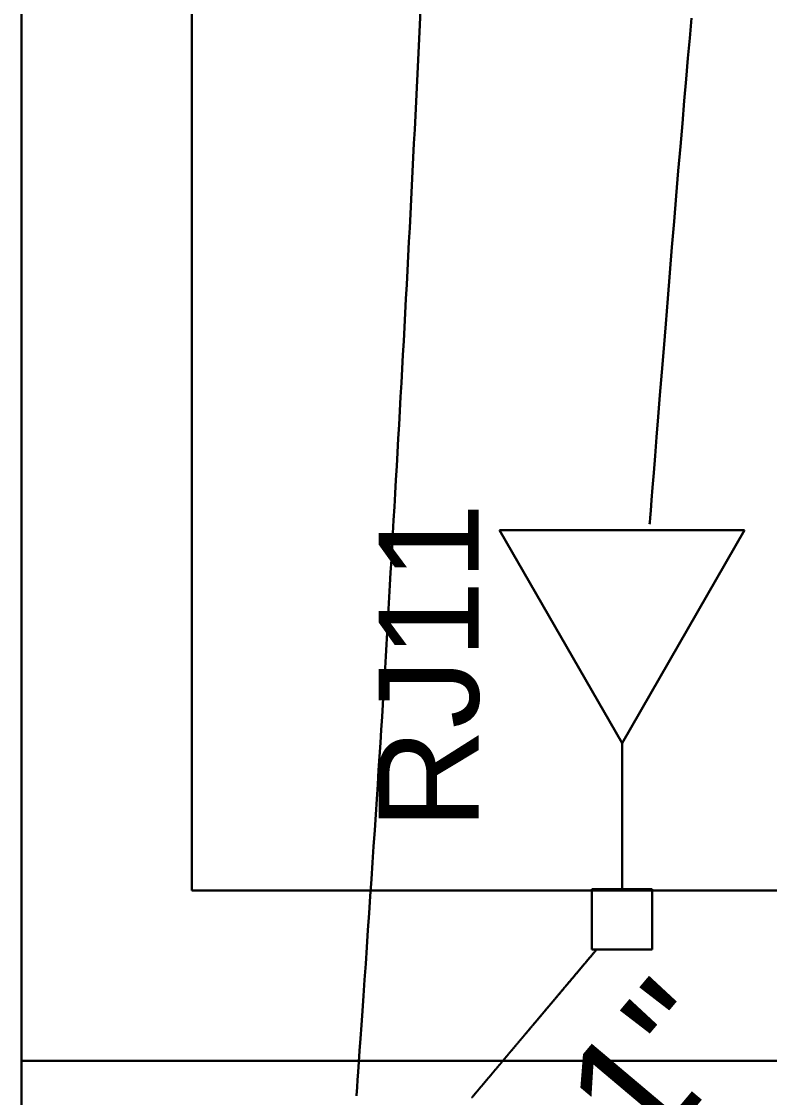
# Model space of a CAD drawing. Header units: millimetres. Extents: x 0 to 55.3, y 20.8 to 61.4.
# Drawn here: x 8.6 to 9.259, y 30.692 to 31.639 of the extents above; entities that cross this region are included whole.
import ezdxf

# ---------------------------------------------------------------- set-up
doc = ezdxf.new("R2010")
doc.units = ezdxf.units.MM
doc.linetypes.add('Dashed', pattern=[0.75, 0.5, -0.25])
for name, color, linetype, lineweight in [('ARQ_-_ALV_5', 1, 'Continuous', 30), ('ARQ_-_CALÇADA', 1, 'Continuous', 30), ('EL-Condutos', 4, 'Continuous', 30), ('P-SIMBOL', 3, 'Continuous', 30), ('TE-Condutos', 3, 'Continuous', 30), ('TE-Textos_condutos', 7, 'Continuous', 20), ('TE-Textos_pontos', 2, 'Continuous', 30)]:
    doc.layers.add(name, color=color, linetype=linetype, lineweight=lineweight)
doc.styles.add('Arial', font='Arial')

msp = doc.modelspace()

# ---------------------------------------------------------------- linework, layer by layer
at = {"layer": 'ARQ_-_ALV_5'}
for p, q in [((8.750002, 30.874499), (8.750002, 36.825499)), ((8.600002, 30.724499), (8.600002, 33.875499)), ((9.550002, 30.874499), (8.750002, 30.874499)), ((9.550002, 30.724499), (8.600002, 30.724499))]:
    msp.add_line(p, q, dxfattribs=at)
at = {"layer": 'ARQ_-_CALÇADA', "flags": 128}
msp.add_lwpolyline([(14.850002, 33.325499), (14.000002, 33.325499), (14.000002, 30.224499), (8.600002, 30.224499), (8.600002, 30.724499)], dxfattribs=at)
at = {"layer": 'EL-Condutos', "linetype": 'Dashed', "ltscale": 7, "flags": 128}
msp.add_lwpolyline([(8.895008, 30.693685), (8.895073, 30.694612), (8.895262, 30.697314), (8.895567, 30.701672), (8.895979, 30.707565), (8.896489, 30.714874), (8.897089, 30.72348), (8.89777, 30.733264), (8.898524, 30.744105), (8.899342, 30.755885), (8.900215, 30.768483), (8.901134, 30.781781), (8.902092, 30.795659), (8.90308, 30.809996), (8.904088, 30.824675), (8.905109, 30.839575), (8.906133, 30.854577), (8.907153, 30.869561), (8.908159, 30.884408), (8.909143, 30.898999), (8.910096, 30.913213), (8.911054, 30.927595), (8.911972, 30.941468), (8.912851, 30.954866), (8.913695, 30.967823), (8.914506, 30.980374), (8.915286, 30.992553), (8.916038, 31.004394), (8.916764, 31.015932), (8.917467, 31.027201), (8.91815, 31.038235), (8.918815, 31.049069), (8.919464, 31.059737), (8.9201, 31.070274), (8.920726, 31.080713), (8.921343, 31.091089), (8.921955, 31.101436), (8.922564, 31.11179), (8.923173, 31.122183), (8.923783, 31.132651), (8.924398, 31.143227), (8.925045, 31.154377), (8.925699, 31.165672), (8.926359, 31.177103), (8.927024, 31.188659), (8.927695, 31.200331), (8.928369, 31.212109), (8.929047, 31.223983), (8.929728, 31.235944), (8.930411, 31.247981), (8.931095, 31.260085), (8.93178, 31.272247), (8.932465, 31.284456), (8.93315, 31.296702), (8.933833, 31.308977), (8.934514, 31.321269), (8.935192, 31.33357), (8.935867, 31.345869), (8.936538, 31.358157), (8.937204, 31.370424), (8.937865, 31.38266), (8.938542, 31.395279), (8.939213, 31.407856), (8.939878, 31.420396), (8.940537, 31.432901), (8.94119, 31.445374), (8.941837, 31.457816), (8.94248, 31.470232), (8.943117, 31.482624), (8.943749, 31.494994), (8.944377, 31.507346), (8.945, 31.519681), (8.94562, 31.532004), (8.946235, 31.544316), (8.946846, 31.556621), (8.947454, 31.568921), (8.948058, 31.581218), (8.94866, 31.593517), (8.949258, 31.605818), (8.949854, 31.618126), (8.950447, 31.630443), (8.951055, 31.64313), (8.951661, 31.655829), (8.952264, 31.668539), (8.952865, 31.681259), (8.953463, 31.693988), (8.954058, 31.706725), (8.954651, 31.71947), (8.955241, 31.732222), (8.955828, 31.744981), (8.956413, 31.757745), (8.956995, 31.770513), (8.957573, 31.783285), (8.958149, 31.79606), (8.958722, 31.808838), (8.959292, 31.821617), (8.959859, 31.834397), (8.960423, 31.847177), (8.960983, 31.859956), (8.961541, 31.872734), (8.962095, 31.885509), (8.962659, 31.89859), (8.96322, 31.911668), (8.963777, 31.924742), (8.964331, 31.937815), (8.964882, 31.950885), (8.96543, 31.963952), (8.965974, 31.977018), (8.966515, 31.990082), (8.967052, 32.003144), (8.967587, 32.016205), (8.968118, 32.029265), (8.968646, 32.042325), (8.969171, 32.055383), (8.969693, 32.068441), (8.970211, 32.081498), (8.970727, 32.094556), (8.97124, 32.107614), (8.971749, 32.120672), (8.972256, 32.133731), (8.97276, 32.14679), (8.97327, 32.160105), (8.973778, 32.173422), (8.974282, 32.186739), (8.974783, 32.200057), (8.975281, 32.213376), (8.975777, 32.226696), (8.976269, 32.240017), (8.976758, 32.253338), (8.977244, 32.266659), (8.977727, 32.279982), (8.978207, 32.293304), (8.978684, 32.306627), (8.979158, 32.319951), (8.979629, 32.333274), (8.980097, 32.346598), (8.980562, 32.359922), (8.981024, 32.373246), (8.981483, 32.38657), (8.981939, 32.399894), (8.982392, 32.413218), (8.982848, 32.426744), (8.983302, 32.44027), (8.983752, 32.453795), (8.9842, 32.467321), (8.984644, 32.480846), (8.985085, 32.494372), (8.985523, 32.507897), (8.985958, 32.521422), (8.98639, 32.534947), (8.986819, 32.548472), (8.987245, 32.561997), (8.987668, 32.575523), (8.988088, 32.589048), (8.988504, 32.602573), (8.988918, 32.616098), (8.989329, 32.629624), (8.989737, 32.643149), (8.990141, 32.656675), (8.990543, 32.6702), (8.990941, 32.683726), (8.991341, 32.697401), (8.991738, 32.711076), (8.992132, 32.724751), (8.992523, 32.738426), (8.992911, 32.752102), (8.993295, 32.765777), (8.993677, 32.779453), (8.994056, 32.793129), (8.994431, 32.806805), (8.994804, 32.820481), (8.995173, 32.834157), (8.995539, 32.847833), (8.995903, 32.861509), (8.996263, 32.875186), (8.99662, 32.888862), (8.996974, 32.902539), (8.997325, 32.916216), (8.997673, 32.929892), (8.998018, 32.943569), (8.99836, 32.957246), (8.998701, 32.971019), (8.99904, 32.984791), (8.999375, 32.998564), (8.999707, 33.012337), (9.000036, 33.02611), (9.000361, 33.039882), (9.000684, 33.053655), (9.001004, 33.067428), (9.00132, 33.081202), (9.001634, 33.094975), (9.001944, 33.108748), (9.002251, 33.122521), (9.002556, 33.136294), (9.002857, 33.150068), (9.003155, 33.163841), (9.00345, 33.177615), (9.003741, 33.191388), (9.00403, 33.205162), (9.004316, 33.218936), (9.004598, 33.23271), (9.004878, 33.246526), (9.005155, 33.260343), (9.005429, 33.274159), (9.0057, 33.287976), (9.005968, 33.301792), (9.006233, 33.315609), (9.006494, 33.329426), (9.006753, 33.343243), (9.007008, 33.35706), (9.00726, 33.370877), (9.007509, 33.384694), (9.007754, 33.398511), (9.007997, 33.412328), (9.008236, 33.426145), (9.008473, 33.439963), (9.008706, 33.45378), (9.008936, 33.467597), (9.009162, 33.481415), (9.009386, 33.495232), (9.009606, 33.50905), (9.009823, 33.522857), (9.010037, 33.536664), (9.010248, 33.550471), (9.010455, 33.564278), (9.010659, 33.578085), (9.01086, 33.591892), (9.011058, 33.6057), (9.011253, 33.619507), (9.011444, 33.633314), (9.011632, 33.647122), (9.011817, 33.660929), (9.011999, 33.674737), (9.012177, 33.688544), (9.012353, 33.702352), (9.012524, 33.71616), (9.012693, 33.729967), (9.012858, 33.743775), (9.013021, 33.757583), (9.013179, 33.77139), (9.013335, 33.785198), (9.013486, 33.798942), (9.013635, 33.812687), (9.01378, 33.826431), (9.013921, 33.840175), (9.01406, 33.853919), (9.014195, 33.867664), (9.014327, 33.881408), (9.014455, 33.895153), (9.01458, 33.908897), (9.014702, 33.922641), (9.014821, 33.936386), (9.014936, 33.95013), (9.015048, 33.963875), (9.015156, 33.97762), (9.015261, 33.991364), (9.015363, 34.005109), (9.015461, 34.018853), (9.015556, 34.032598), (9.015647, 34.046343), (9.015735, 34.060088), (9.015819, 34.073716), (9.015899, 34.087344), (9.015977, 34.100972), (9.01605, 34.1146), (9.016121, 34.128228), (9.016187, 34.141856), (9.016251, 34.155484), (9.016311, 34.169112), (9.016367, 34.18274), (9.01642, 34.196368), (9.01647, 34.209996), (9.016516, 34.223624), (9.016558, 34.237253), (9.016598, 34.250881), (9.016633, 34.264509), (9.016665, 34.278137), (9.016693, 34.291765), (9.016718, 34.305393), (9.01674, 34.319022), (9.016757, 34.33265), (9.016771, 34.346108), (9.016782, 34.359567), (9.016789, 34.373025), (9.016792, 34.386484), (9.016792, 34.399942), (9.016788, 34.4134), (9.016781, 34.426859), (9.01677, 34.440317), (9.016755, 34.453776), (9.016737, 34.467234), (9.016715, 34.480692), (9.01669, 34.494151), (9.016661, 34.507609), (9.016628, 34.521068), (9.016591, 34.534526), (9.016551, 34.547984), (9.016507, 34.561443), (9.016459, 34.574901), (9.016408, 34.588359), (9.016352, 34.601818), (9.016294, 34.615053), (9.016233, 34.628288), (9.016167, 34.641524), (9.016098, 34.654759), (9.016025, 34.667995), (9.015948, 34.68123), (9.015868, 34.694466), (9.015784, 34.707701), (9.015696, 34.720936), (9.015604, 34.734171), (9.015508, 34.747407), (9.015409, 34.760642), (9.015305, 34.773877), (9.015198, 34.787112), (9.015087, 34.800347), (9.014971, 34.813583), (9.014852, 34.826818), (9.014729, 34.840053), (9.014602, 34.853288), (9.014471, 34.866523), (9.014339, 34.879482), (9.014203, 34.892441), (9.014062, 34.9054), (9.013919, 34.918359), (9.013771, 34.931318), (9.013619, 34.944277), (9.013463, 34.957236), (9.013303, 34.970195), (9.013139, 34.983154), (9.012971, 34.996113), (9.012799, 35.009072), (9.012623, 35.02203), (9.012443, 35.034989), (9.012258, 35.047947), (9.01207, 35.060906), (9.011877, 35.073864), (9.01168, 35.086823), (9.011479, 35.099781), (9.011273, 35.112739), (9.011064, 35.125698), (9.010855, 35.138327), (9.010642, 35.150957), (9.010426, 35.163586), (9.010205, 35.176216), (9.009979, 35.188845), (9.00975, 35.201474), (9.009516, 35.214103), (9.009279, 35.226732), (9.009036, 35.239361), (9.00879, 35.25199), (9.008539, 35.264619), (9.008284, 35.277248), (9.008024, 35.289877), (9.00776, 35.302505), (9.007492, 35.315134), (9.007219, 35.327762), (9.006941, 35.34039), (9.006659, 35.353018), (9.006372, 35.365646), (9.006081, 35.378274), (9.005794, 35.390521), (9.005503, 35.402768), (9.005207, 35.415014), (9.004907, 35.427261), (9.004603, 35.439507), (9.004293, 35.451753), (9.00398, 35.463999), (9.003662, 35.476245), (9.003339, 35.488491), (9.003011, 35.500736), (9.002679, 35.512982), (9.002342, 35.525227), (9.002001, 35.537473), (9.001654, 35.549718), (9.001303, 35.561963), (9.000947, 35.574208), (9.000586, 35.586452), (9.00022, 35.598697), (8.99985, 35.610941), (8.999474, 35.623186), (8.999107, 35.634996), (8.998735, 35.646806), (8.998358, 35.658617), (8.997977, 35.670427), (8.997591, 35.682236), (8.9972, 35.694046), (8.996804, 35.705856), (8.996403, 35.717665), (8.995997, 35.729474), (8.995586, 35.741283), (8.99517, 35.753092), (8.994749, 35.764901), (8.994323, 35.776709), (8.993892, 35.788518), (8.993455, 35.800326), (8.993014, 35.812134), (8.992567, 35.823941), (8.992114, 35.835749), (8.991656, 35.847556), (8.991193, 35.859363), (8.990744, 35.870684), (8.990289, 35.882005), (8.98983, 35.893326), (8.989365, 35.904646), (8.988896, 35.915966), (8.98842, 35.927286), (8.98794, 35.938606), (8.987454, 35.949925), (8.986963, 35.961244), (8.986466, 35.972563), (8.985964, 35.983882), (8.985457, 35.995201), (8.984943, 36.006519), (8.984424, 36.017837), (8.9839, 36.029155), (8.983369, 36.040472), (8.982833, 36.051789), (8.982291, 36.063106), (8.981743, 36.074423), (8.981189, 36.08574), (8.980656, 36.096518), (8.980117, 36.107296), (8.979573, 36.118074), (8.979023, 36.128852), (8.978467, 36.139629), (8.977906, 36.150406), (8.977339, 36.161183), (8.976766, 36.171959), (8.976187, 36.182735), (8.975602, 36.193511), (8.975011, 36.204286), (8.974414, 36.215061), (8.973811, 36.225836), (8.973202, 36.23661), (8.972586, 36.247384), (8.971965, 36.258158), (8.971336, 36.268931), (8.970702, 36.279703), (8.97006, 36.290475), (8.969413, 36.301247), (8.968794, 36.311429), (8.96817, 36.321611), (8.967539, 36.331792), (8.966903, 36.341973), (8.96626, 36.352153), (8.96561, 36.362334), (8.964955, 36.372513), (8.964293, 36.382693), (8.963624, 36.392872), (8.962949, 36.40305), (8.962267, 36.413228), (8.961578, 36.423406), (8.960883, 36.433584), (8.96018, 36.443761), (8.95947, 36.453938), (8.958754, 36.464115), (8.95803, 36.474291), (8.957299, 36.484467), (8.95656, 36.494642), (8.955814, 36.504818), (8.955108, 36.514353), (8.954396, 36.523887), (8.953677, 36.533422), (8.952951, 36.542956), (8.952218, 36.552489), (8.951478, 36.562022), (8.950731, 36.571554), (8.949977, 36.581085), (8.949215, 36.590616), (8.948447, 36.600146), (8.947671, 36.609675), (8.946888, 36.619203), (8.946097, 36.628729), (8.945298, 36.638255), (8.944492, 36.64778), (8.943679, 36.657303), (8.942857, 36.666826), (8.942028, 36.676346), (8.94119, 36.685866), (8.940345, 36.695384), (8.939553, 36.704211), (8.938755, 36.713037), (8.937949, 36.721862), (8.937136, 36.730687), (8.936315, 36.73951), (8.935486, 36.748333), (8.934649, 36.757156), (8.933804, 36.765978), (8.93295, 36.7748), (8.932088, 36.783622), (8.931217, 36.792445), (8.930337, 36.801267), (8.929448, 36.81009), (8.92855, 36.818914), (8.927642, 36.827738), (8.926725, 36.836564), (8.925798, 36.84539), (8.92486, 36.854218), (8.923913, 36.863047), (8.922955, 36.871877), (8.922068, 36.87997), (8.921173, 36.888064), (8.920268, 36.896159), (8.919355, 36.904252), (8.918433, 36.912345), (8.917503, 36.920436), (8.916564, 36.928526), (8.915616, 36.936612), (8.91466, 36.944696), (8.913695, 36.952775), (8.912723, 36.96085), (8.911741, 36.96892), (8.910752, 36.976985), (8.909754, 36.985043), (8.908748, 36.993095), (8.907733, 37.001139), (8.906711, 37.009175), (8.905681, 37.017203), (8.904642, 37.025222), (8.903596, 37.033231), (8.902644, 37.040453), (8.901685, 37.047669), (8.900718, 37.054879), (8.899741, 37.062087), (8.898755, 37.069293), (8.897759, 37.076499), (8.896751, 37.083707), (8.89573, 37.090919), (8.894696, 37.098137), (8.893649, 37.105361), (8.892586, 37.112595), (8.891508, 37.119839), (8.890413, 37.127095), (8.889301, 37.134365), (8.888171, 37.141651), (8.887021, 37.148954), (8.885852, 37.156277), (8.884662, 37.163621), (8.883451, 37.170987), (8.882217, 37.178377), (8.881105, 37.184946), (8.879976, 37.191531), (8.878832, 37.198124), (8.877675, 37.204721), (8.876507, 37.211317), (8.875329, 37.217905), (8.874143, 37.22448), (8.872951, 37.231037), (8.871754, 37.237569), (8.870554, 37.244072), (8.869353, 37.25054), (8.868153, 37.256967), (8.866954, 37.263348), (8.86576, 37.269676), (8.864571, 37.275948), (8.863389, 37.282156), (8.862217, 37.288296), (8.861055, 37.294361), (8.859905, 37.300347), (8.85877, 37.306248), (8.857799, 37.311283), (8.856834, 37.316266), (8.855868, 37.321214), (8.854894, 37.326143), (8.853908, 37.33107), (8.852901, 37.33601), (8.851869, 37.34098), (8.850804, 37.345997), (8.849701, 37.351077), (8.848552, 37.356236), (8.847352, 37.36149), (8.846095, 37.366856), (8.844774, 37.372351), (8.843382, 37.377989), (8.841914, 37.383789), (8.840363, 37.389766), (8.838723, 37.395937), (8.836988, 37.402318), (8.835151, 37.408925), (8.833205, 37.415775), (8.83149, 37.421706), (8.829711, 37.427772), (8.827884, 37.433926), (8.826026, 37.440119), (8.824153, 37.446304), (8.822282, 37.452434), (8.82043, 37.458462), (8.818612, 37.464339), (8.816844, 37.470019), (8.815145, 37.475454), (8.813529, 37.480596), (8.812014, 37.485399), (8.810615, 37.489814), (8.80935, 37.493795), (8.808234, 37.497293), (8.807284, 37.500262), (8.806517, 37.502653), (8.805948, 37.50442), (8.805595, 37.505515), (8.805474, 37.505891)], dxfattribs=at)
at = {"layer": 'P-SIMBOL'}
for p, q in [((9.020802, 31.191549), (9.236802, 31.191549)), ((9.128802, 31.004049), (9.020802, 31.191549)), ((9.236802, 31.191549), (9.128802, 31.004049)), ((9.128802, 30.875549), (9.128802, 31.004049)), ((9.102302, 30.875549), (9.155302, 30.875549)), ((9.102302, 30.822549), (9.102302, 30.875549)), ((9.155302, 30.875549), (9.155302, 30.822549)), ((9.155302, 30.822549), (9.102302, 30.822549))]:
    msp.add_line(p, q, dxfattribs=at)
at = {"layer": 'TE-Condutos', "linetype": 'Continuous', "flags": 128}
msp.add_lwpolyline([(9.153113, 31.196895), (9.153224, 31.198306), (9.15355, 31.202416), (9.154076, 31.209042), (9.154789, 31.218001), (9.155674, 31.229111), (9.156717, 31.242187), (9.157906, 31.257048), (9.159225, 31.27351), (9.160661, 31.291391), (9.1622, 31.310507), (9.163829, 31.330675), (9.165533, 31.351712), (9.167298, 31.373436), (9.16911, 31.395663), (9.170957, 31.418211), (9.172823, 31.440896), (9.174694, 31.463535), (9.176558, 31.485946), (9.1784, 31.507945), (9.180206, 31.52935), (9.181947, 31.549796), (9.183642, 31.569529), (9.185297, 31.588598), (9.186913, 31.607051), (9.188496, 31.624936), (9.190048, 31.642302)], dxfattribs=at)
at = {"layer": 'TE-Condutos', "linetype": 'Dashed', "flags": 128}
msp.add_lwpolyline([(8.996701, 30.692249), (8.996714, 30.692265), (8.996752, 30.692309), (8.996812, 30.69238), (8.996893, 30.692476), (8.996993, 30.692596), (8.997112, 30.692737), (8.997247, 30.692896), (8.997396, 30.693073), (8.997558, 30.693266), (8.997731, 30.693471), (8.997914, 30.693688), (8.998104, 30.693914), (8.998301, 30.694148), (8.998503, 30.694387), (8.998707, 30.69463), (8.998913, 30.694874), (8.999118, 30.695118), (8.999321, 30.695359), (8.999521, 30.695596), (8.999715, 30.695826), (8.999902, 30.696047), (9.000082, 30.696261), (9.000256, 30.696468), (9.000424, 30.696668), (9.000587, 30.696861), (9.000746, 30.697049), (9.0009, 30.697232), (9.00105, 30.697411), (9.001197, 30.697585), (9.001341, 30.697756), (9.001483, 30.697924), (9.001622, 30.698089), (9.00176, 30.698252), (9.001896, 30.698414), (9.002032, 30.698575), (9.002167, 30.698736), (9.002302, 30.698896), (9.002438, 30.699058), (9.002575, 30.69922), (9.002713, 30.699384), (9.002853, 30.69955), (9.002995, 30.699718), (9.003138, 30.699888), (9.003282, 30.700059), (9.003428, 30.700233), (9.003575, 30.700407), (9.003724, 30.700583), (9.003873, 30.700761), (9.004023, 30.700939), (9.004174, 30.701118), (9.004326, 30.701298), (9.004478, 30.701479), (9.004631, 30.70166), (9.004784, 30.701842), (9.004937, 30.702024), (9.005091, 30.702206), (9.005244, 30.702388), (9.005397, 30.70257), (9.00555, 30.702751), (9.005703, 30.702932), (9.005855, 30.703113), (9.006006, 30.703292), (9.006157, 30.703472), (9.006308, 30.703651), (9.006458, 30.703829), (9.006608, 30.704007), (9.006758, 30.704185), (9.006907, 30.704362), (9.007056, 30.704539), (9.007205, 30.704716), (9.007354, 30.704892), (9.007503, 30.705068), (9.007651, 30.705245), (9.0078, 30.705421), (9.007948, 30.705597), (9.008096, 30.705773), (9.008244, 30.705949), (9.008393, 30.706125), (9.008541, 30.706301), (9.00869, 30.706477), (9.008839, 30.706654), (9.008987, 30.706831), (9.009137, 30.707008), (9.009286, 30.707185), (9.009435, 30.707362), (9.009584, 30.707539), (9.009734, 30.707716), (9.009883, 30.707894), (9.010033, 30.708071), (9.010183, 30.708249), (9.010332, 30.708427), (9.010482, 30.708604), (9.010632, 30.708782), (9.010782, 30.70896), (9.010931, 30.709138), (9.011081, 30.709316), (9.011231, 30.709493), (9.011381, 30.709671), (9.011531, 30.709849), (9.01168, 30.710027), (9.011831, 30.710205), (9.011981, 30.710383), (9.012131, 30.710562), (9.012281, 30.71074), (9.012431, 30.710918), (9.012581, 30.711096), (9.012731, 30.711274), (9.012881, 30.711452), (9.013031, 30.71163), (9.013181, 30.711808), (9.013331, 30.711986), (9.013481, 30.712164), (9.013631, 30.712342), (9.013781, 30.71252), (9.013931, 30.712698), (9.014081, 30.712876), (9.014231, 30.713054), (9.014381, 30.713232), (9.014531, 30.71341), (9.014681, 30.713588), (9.014832, 30.713767), (9.014983, 30.713946), (9.015134, 30.714125), (9.015285, 30.714304), (9.015435, 30.714483), (9.015586, 30.714662), (9.015737, 30.714842), (9.015888, 30.715021), (9.016039, 30.7152), (9.01619, 30.715379), (9.016341, 30.715558), (9.016492, 30.715737), (9.016642, 30.715916), (9.016793, 30.716095), (9.016944, 30.716274), (9.017095, 30.716453), (9.017246, 30.716632), (9.017397, 30.716811), (9.017548, 30.716991), (9.017699, 30.71717), (9.017851, 30.71735), (9.018003, 30.71753), (9.018155, 30.717711), (9.018307, 30.717891), (9.018459, 30.718072), (9.018611, 30.718252), (9.018763, 30.718433), (9.018915, 30.718613), (9.019067, 30.718794), (9.019219, 30.718974), (9.019371, 30.719154), (9.019523, 30.719335), (9.019675, 30.719515), (9.019827, 30.719696), (9.019979, 30.719876), (9.020131, 30.720056), (9.020283, 30.720237), (9.020435, 30.720417), (9.020587, 30.720598), (9.020739, 30.720778), (9.020892, 30.72096), (9.021046, 30.721142), (9.021199, 30.721325), (9.021353, 30.721507), (9.021506, 30.721689), (9.02166, 30.721871), (9.021813, 30.722053), (9.021967, 30.722235), (9.02212, 30.722418), (9.022274, 30.7226), (9.022427, 30.722782), (9.022581, 30.722964), (9.022734, 30.723146), (9.022888, 30.723329), (9.023041, 30.723511), (9.023195, 30.723693), (9.023348, 30.723875), (9.023502, 30.724057), (9.023655, 30.724239), (9.023809, 30.724422), (9.023964, 30.724606), (9.024119, 30.72479), (9.024274, 30.724974), (9.02443, 30.725159), (9.024585, 30.725343), (9.02474, 30.725527), (9.024896, 30.725712), (9.025051, 30.725896), (9.025206, 30.72608), (9.025361, 30.726264), (9.025517, 30.726449), (9.025672, 30.726633), (9.025827, 30.726817), (9.025982, 30.727002), (9.026138, 30.727186), (9.026293, 30.72737), (9.026448, 30.727554), (9.026603, 30.727739), (9.026759, 30.727923), (9.026914, 30.728107), (9.027071, 30.728294), (9.027229, 30.728481), (9.027386, 30.728668), (9.027543, 30.728854), (9.027701, 30.729041), (9.027858, 30.729228), (9.028016, 30.729415), (9.028173, 30.729602), (9.02833, 30.729788), (9.028488, 30.729975), (9.028645, 30.730162), (9.028802, 30.730349), (9.02896, 30.730536), (9.029117, 30.730722), (9.029275, 30.730909), (9.029432, 30.731096), (9.029589, 30.731283), (9.029747, 30.731469), (9.029904, 30.731656), (9.030061, 30.731843), (9.030221, 30.732033), (9.030381, 30.732222), (9.030541, 30.732412), (9.030701, 30.732602), (9.03086, 30.732791), (9.03102, 30.732981), (9.03118, 30.733171), (9.03134, 30.73336), (9.0315, 30.73355), (9.031659, 30.73374), (9.031819, 30.733929), (9.031979, 30.734119), (9.032139, 30.734309), (9.032299, 30.734498), (9.032458, 30.734688), (9.032618, 30.734878), (9.032778, 30.735067), (9.032938, 30.735257), (9.033097, 30.735447), (9.033257, 30.735636), (9.03342, 30.735829), (9.033582, 30.736022), (9.033745, 30.736215), (9.033907, 30.736408), (9.03407, 30.736601), (9.034232, 30.736794), (9.034395, 30.736987), (9.034558, 30.73718), (9.03472, 30.737373), (9.034883, 30.737565), (9.035045, 30.737758), (9.035208, 30.737951), (9.03537, 30.738144), (9.035533, 30.738337), (9.035695, 30.73853), (9.035858, 30.738723), (9.03602, 30.738916), (9.036183, 30.739109), (9.036345, 30.739302), (9.036508, 30.739495), (9.036674, 30.739691), (9.036839, 30.739888), (9.037005, 30.740084), (9.03717, 30.740281), (9.037336, 30.740477), (9.037501, 30.740674), (9.037667, 30.740871), (9.037833, 30.741067), (9.037998, 30.741264), (9.038164, 30.74146), (9.038329, 30.741657), (9.038495, 30.741853), (9.038661, 30.74205), (9.038826, 30.742246), (9.038992, 30.742443), (9.039157, 30.742639), (9.039323, 30.742836), (9.039489, 30.743033), (9.039654, 30.743229), (9.03982, 30.743426), (9.039989, 30.743626), (9.040158, 30.743827), (9.040327, 30.744027), (9.040496, 30.744228), (9.040665, 30.744428), (9.040834, 30.744629), (9.041003, 30.74483), (9.041172, 30.74503), (9.04134, 30.745231), (9.041509, 30.745431), (9.041678, 30.745632), (9.041847, 30.745832), (9.042016, 30.746033), (9.042185, 30.746234), (9.042354, 30.746434), (9.042523, 30.746635), (9.042692, 30.746835), (9.042861, 30.747036), (9.04303, 30.747236), (9.043199, 30.747437), (9.043372, 30.747642), (9.043544, 30.747847), (9.043717, 30.748052), (9.04389, 30.748257), (9.044062, 30.748462), (9.044235, 30.748667), (9.044408, 30.748872), (9.04458, 30.749076), (9.044753, 30.749281), (9.044926, 30.749486), (9.045098, 30.749691), (9.045271, 30.749896), (9.045444, 30.750101), (9.045616, 30.750306), (9.045789, 30.750511), (9.045962, 30.750716), (9.046134, 30.750921), (9.046307, 30.751126), (9.04648, 30.751331), (9.046652, 30.751536), (9.046829, 30.751746), (9.047006, 30.751955), (9.047183, 30.752165), (9.047359, 30.752375), (9.047536, 30.752584), (9.047713, 30.752794), (9.047889, 30.753004), (9.048066, 30.753214), (9.048243, 30.753423), (9.048419, 30.753633), (9.048596, 30.753843), (9.048773, 30.754052), (9.048949, 30.754262), (9.049126, 30.754472), (9.049303, 30.754682), (9.049479, 30.754891), (9.049656, 30.755101), (9.049833, 30.755311), (9.050009, 30.755521), (9.050186, 30.75573), (9.050367, 30.755945), (9.050548, 30.75616), (9.050729, 30.756375), (9.05091, 30.75659), (9.051091, 30.756805), (9.051272, 30.757019), (9.051453, 30.757234), (9.051634, 30.757449), (9.051815, 30.757664), (9.051996, 30.757879), (9.052177, 30.758094), (9.052358, 30.758309), (9.052539, 30.758523), (9.05272, 30.758738), (9.052901, 30.758953), (9.053082, 30.759168), (9.053263, 30.759383), (9.053444, 30.759598), (9.053625, 30.759813), (9.053806, 30.760027), (9.053992, 30.760248), (9.054178, 30.760468), (9.054363, 30.760689), (9.054549, 30.760909), (9.054735, 30.761129), (9.05492, 30.76135), (9.055106, 30.76157), (9.055292, 30.761791), (9.055477, 30.762011), (9.055663, 30.762231), (9.055849, 30.762452), (9.056034, 30.762672), (9.05622, 30.762893), (9.056406, 30.763113), (9.056591, 30.763333), (9.056777, 30.763554), (9.056963, 30.763774), (9.057148, 30.763994), (9.057334, 30.764215), (9.05752, 30.764435), (9.05771, 30.764662), (9.057901, 30.764888), (9.058092, 30.765114), (9.058282, 30.76534), (9.058473, 30.765567), (9.058664, 30.765793), (9.058854, 30.766019), (9.059045, 30.766246), (9.059235, 30.766472), (9.059426, 30.766698), (9.059617, 30.766924), (9.059807, 30.767151), (9.059998, 30.767377), (9.060189, 30.767603), (9.060379, 30.76783), (9.06057, 30.768056), (9.060761, 30.768282), (9.060951, 30.768508), (9.061142, 30.768735), (9.061333, 30.768961), (9.061528, 30.769194), (9.061724, 30.769426), (9.06192, 30.769659), (9.062116, 30.769891), (9.062312, 30.770124), (9.062508, 30.770356), (9.062704, 30.770589), (9.0629, 30.770822), (9.063096, 30.771054), (9.063292, 30.771287), (9.063488, 30.771519), (9.063684, 30.771752), (9.06388, 30.771984), (9.064076, 30.772217), (9.064271, 30.77245), (9.064467, 30.772682), (9.064663, 30.772915), (9.064859, 30.773147), (9.065055, 30.77338), (9.065251, 30.773612), (9.065453, 30.773852), (9.065654, 30.774091), (9.065856, 30.77433), (9.066057, 30.774569), (9.066259, 30.774809), (9.06646, 30.775048), (9.066662, 30.775287), (9.066863, 30.775526), (9.067065, 30.775765), (9.067266, 30.776005), (9.067468, 30.776244), (9.06767, 30.776483), (9.067871, 30.776722), (9.068073, 30.776962), (9.068274, 30.777201), (9.068476, 30.77744), (9.068677, 30.777679), (9.068879, 30.777918), (9.06908, 30.778158), (9.069282, 30.778397), (9.069489, 30.778643), (9.069697, 30.778889), (9.069904, 30.779136), (9.070112, 30.779382), (9.070319, 30.779628), (9.070527, 30.779874), (9.070734, 30.780121), (9.070941, 30.780367), (9.071149, 30.780613), (9.071356, 30.780859), (9.071564, 30.781106), (9.071771, 30.781352), (9.071979, 30.781598), (9.072186, 30.781845), (9.072394, 30.782091), (9.072601, 30.782337), (9.072809, 30.782583), (9.073016, 30.78283), (9.073224, 30.783076), (9.073431, 30.783322), (9.073645, 30.783576), (9.073859, 30.78383), (9.074072, 30.784083), (9.074286, 30.784337), (9.0745, 30.784591), (9.074714, 30.784844), (9.074927, 30.785098), (9.075141, 30.785352), (9.075355, 30.785606), (9.075568, 30.785859), (9.075782, 30.786113), (9.075996, 30.786367), (9.07621, 30.78662), (9.076423, 30.786874), (9.076637, 30.787128), (9.076851, 30.787381), (9.077064, 30.787635), (9.077278, 30.787889), (9.077492, 30.788142), (9.077705, 30.788396), (9.077926, 30.788657), (9.078146, 30.788919), (9.078366, 30.78918), (9.078586, 30.789441), (9.078806, 30.789703), (9.079026, 30.789964), (9.079247, 30.790225), (9.079467, 30.790487), (9.079687, 30.790748), (9.079907, 30.791009), (9.080127, 30.791271), (9.080348, 30.791532), (9.080568, 30.791794), (9.080788, 30.792055), (9.081009, 30.792317), (9.081229, 30.792578), (9.081449, 30.79284), (9.08167, 30.793102), (9.08189, 30.793363), (9.082111, 30.793625), (9.082338, 30.793895), (9.082566, 30.794165), (9.082793, 30.794435), (9.083021, 30.794706), (9.083248, 30.794976), (9.083476, 30.795246), (9.083704, 30.795516), (9.083931, 30.795786), (9.084159, 30.796056), (9.084386, 30.796326), (9.084613, 30.796596), (9.08484, 30.796865), (9.085068, 30.797135), (9.085295, 30.797405), (9.085522, 30.797674), (9.085748, 30.797943), (9.085975, 30.798212), (9.086202, 30.798481), (9.086428, 30.79875), (9.086654, 30.799018), (9.086887, 30.799295), (9.08712, 30.799571), (9.087353, 30.799848), (9.087586, 30.800124), (9.087819, 30.800401), (9.088051, 30.800677), (9.088284, 30.800953), (9.088517, 30.80123), (9.088751, 30.801507), (9.088984, 30.801784), (9.089218, 30.802061), (9.089452, 30.802339), (9.089686, 30.802617), (9.089921, 30.802896), (9.090156, 30.803175), (9.090392, 30.803455), (9.090628, 30.803736), (9.090865, 30.804017), (9.091103, 30.804299), (9.091341, 30.804582), (9.091588, 30.804875), (9.091835, 30.805168), (9.092083, 30.805462), (9.092331, 30.805757), (9.092579, 30.806051), (9.092827, 30.806345), (9.093074, 30.806639), (9.093321, 30.806932), (9.093568, 30.807225), (9.093813, 30.807516), (9.094058, 30.807806), (9.094301, 30.808095), (9.094543, 30.808382), (9.094783, 30.808667), (9.095021, 30.80895), (9.095257, 30.80923), (9.095491, 30.809508), (9.095723, 30.809783), (9.095952, 30.810056), (9.096179, 30.810324), (9.09641, 30.810599), (9.096638, 30.81087), (9.096865, 30.811139), (9.097091, 30.811407), (9.097317, 30.811675), (9.097543, 30.811944), (9.097771, 30.812214), (9.098, 30.812487), (9.098233, 30.812762), (9.098468, 30.813042), (9.098708, 30.813327), (9.098953, 30.813617), (9.099203, 30.813914), (9.09946, 30.814219), (9.099723, 30.814532), (9.099995, 30.814854), (9.100275, 30.815186), (9.100564, 30.81553), (9.100863, 30.815885), (9.101173, 30.816253), (9.101505, 30.816646), (9.101846, 30.817051), (9.102193, 30.817463), (9.102544, 30.81788), (9.102896, 30.818297), (9.103245, 30.818713), (9.10359, 30.819122), (9.103927, 30.819522), (9.104254, 30.819909), (9.104567, 30.820281), (9.104863, 30.820633), (9.105141, 30.820963), (9.105397, 30.821266), (9.105627, 30.82154), (9.10583, 30.821781), (9.106003, 30.821986), (9.106142, 30.822151), (9.106245, 30.822273), (9.106309, 30.822349), (9.106331, 30.822375)], dxfattribs=at)

# ---------------------------------------------------------------- texts
at = {"layer": 'TE-Textos_condutos', "insert": (9.167277, 30.648017), "char_height": 0.1059, "width": 0.38124, "attachment_point": 8, "rotation": 49.881706, "line_spacing_factor": 0.798, "style": 'Arial'}
msp.add_mtext('ø1"', dxfattribs=at)
at = {"layer": 'TE-Textos_pontos', "insert": (9.003879, 30.927999), "char_height": 0.08825, "width": 0.4236, "attachment_point": 7, "rotation": 90.00021, "line_spacing_factor": 0.798, "style": 'Arial'}
msp.add_mtext('RJ11', dxfattribs=at)

doc.saveas('drawing.dxf')
